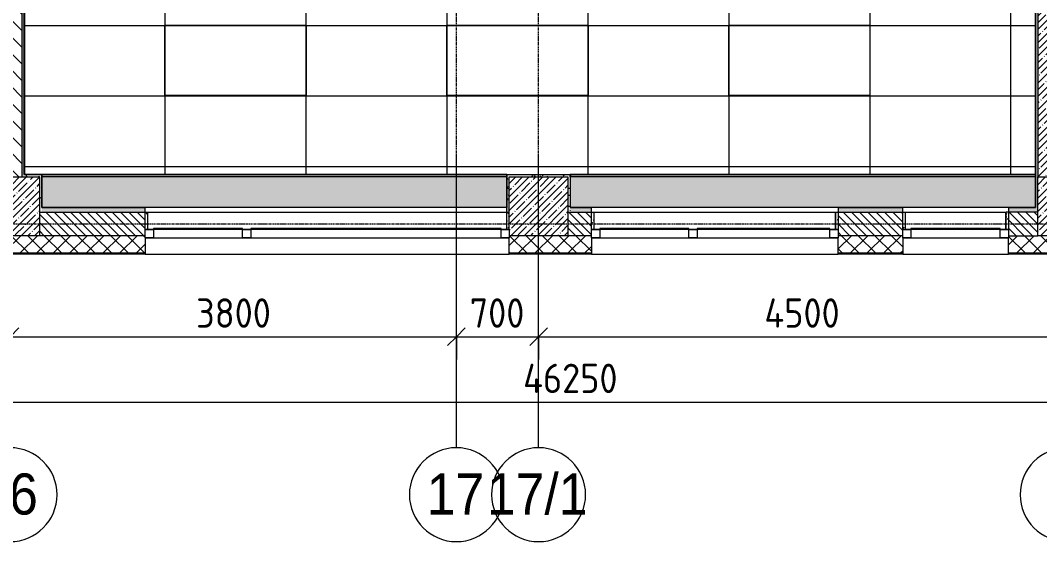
# Model space of a CAD drawing. Header units: millimetres. Extents: x 36059 to 234328, y -8553 to 29000.
# Drawn here: x 56748 to 65425, y -2706 to 1734 of the extents above; entities that cross this region are included whole.
import ezdxf

# ---------------------------------------------------------------- set-up
doc = ezdxf.new("R2010")
doc.units = ezdxf.units.MM
doc.linetypes.add('Осевая', pattern=[31.75, 6.35, -4.7625, 15.875, -4.7625])
for name, color, linetype, lineweight in [('A-ANNO-DIMS', 7, 'Continuous', 9), ('A-ANNO-DIMS-100', 7, 'Continuous', 9), ('A-CLNG-PATT', 7, 'Continuous', 9), ('A-GLAZ', 7, 'Continuous', 9), ('A-GLAZ-1', 7, 'Continuous', 13), ('A-WALL', 7, 'Continuous', 9), ('I-WALL', 7, 'Continuous', 9), ('S-COLS', 7, 'Continuous', 9), ('Оси', 7, 'Continuous', 9), ('Оси-1', 7, 'Continuous', 20), ('Оси-2', 7, 'Осевая', 9)]:
    doc.layers.add(name, color=color, linetype=linetype, lineweight=lineweight)
for name, color, linetype, lineweight, true_color in [('A-ANNO-NOTE', 1, 'Continuous', 9, 0xff0000), ('A-CLNG-1', 7, 'Continuous', 9, 0xeaeaea), ('A-WALL-1', 7, 'Continuous', 9, 0x3c3c3c), ('A-WALL-2', 7, 'Continuous', 9, 0x535353), ('A-WALL-FNSH-1', 7, 'Continuous', 9, 0x3c3c3c), ('I-WALL-1', 7, 'Continuous', 9, 0x535353), ('S-COLS-1', 9, 'Continuous', 9, 0x808080), ('S-COLS-2', 7, 'Continuous', 9, 0x3c3c3c)]:
    doc.layers.add(name, color=color, linetype=linetype, lineweight=lineweight, true_color=true_color)
doc.layers.add('A-CLNG-PATT-1', color=7, linetype='Continuous', lineweight=9, transparency=1)
doc.styles.add('Arial', font='arial.ttf', dxfattribs={"width": 0.9, "height": 350})
doc.styles.add('ISOCPEUR', font='isocpeur.ttf', dxfattribs={"width": 0.9, "height": 250})
doc.dimstyles.new('ISO-2_5_0_9К_БОЛЬШОЙ', dxfattribs={"dimscale": 304.8, "dimtxt": 248.995294, "dimasz": 0.492126, "dimexe": 0.393701, "dimexo": 0.984252, "dimgap": 0, "dimtad": 1, "dimdec": 0, "dimrnd": 10, "dimzin": 0, "dimdsep": 46, "dimtxsty": 'ISOCPEUR', "dimblk1": 'OBLIQUE', "dimblk2": 'OBLIQUE', "dimsah": 1, "dimcen": 0.09, "dimdle": 0.393701, "dimazin": 0, "dimtfac": 1, "dimtdec": 4, "dimtix": 1, "dimtmove": 0, "dimatfit": 3, "dimfxl": 1, "dimtvp": 1, "dimtolj": 1, "dimtzin": 0, "dimarcsym": 2})
pattern_1 = [(0, (0, 0), (121.92, 30.48), [10.058, -81.382, 10.058, -81.382, -487.68]), (0, (0, 0), (121.92, 30.48), [-182.88, 10.058, -172.822, 10.058, -81.382, -213.36]), (0, (0, 0), (121.92, 30.48), [-457.2, 10.058, -50.902, 10.058, -142.342]), (120, (45.72, 15.24), (-87.356454, 90.345817), [10.058, -81.382, 10.058, -81.382, -487.68]), (120, (45.72, 15.24), (-87.356454, 90.345817), [-182.88, 10.058, -172.822, 10.058, -81.382, -213.36]), (120, (45.72, 15.24), (-87.356454, 90.345817), [-457.2, 10.058, -50.902, 10.058, -142.342]), (240, (60.96, 76.2), (-34.563546, -120.825817), [10.058, -81.382, 10.058, -81.382, -487.68]), (240, (60.96, 76.2), (-34.563546, -120.825817), [-182.88, 10.058, -172.822, 10.058, -81.382, -213.36]), (240, (60.96, 76.2), (-34.563546, -120.825817), [-457.2, 10.058, -50.902, 10.058, -142.342])]

# ---------------------------------------------------------------- blocks, each defined once
blk = doc.blocks.new('BSC_Колонна _Прямоугольная - 500х500-V9-Сводный план потолка 3 этажа в осях 12-23')
at = {"layer": 'S-COLS-1'}
h = blk.add_hatch(dxfattribs=at)
h.set_pattern_fill('FP_10', color=256, style=0, pattern_type=2)
h.set_pattern_definition([(45, (-61160, -150), (-57.02463, 57.02463), []), (45, (-61102.975, -150), (-57.02463, 57.02463), [100.806, -20.161, 3.353, -16.808])])
h.paths.add_polyline_path([(-250, -250), (250, -250), (250, 250), (-250, 250), (-250, -198)])
at = {"layer": 'S-COLS-2'}
for p, q in [((-250, 250), (250, 250)), ((-250, -198), (-250, 250)), ((250, 250), (250, -250)), ((250, -250), (-250, -250))]:
    blk.add_line(p, q, dxfattribs=at)
blk = doc.blocks.new('BSC_Колонна _Прямоугольная - 500х500-V10-Сводный план потолка 3 этажа в осях 12-23')
at = {"layer": 'S-COLS-1'}
h = blk.add_hatch(dxfattribs=at)
h.set_pattern_fill('FP_11', color=256, style=0, pattern_type=2)
h.set_pattern_definition([(45, (-65660, -150), (-57.02463, 57.02463), []), (45, (-65602.975, -150), (-57.02463, 57.02463), [100.806, -20.161, 3.353, -16.808])])
h.paths.add_polyline_path([(-250, -250), (250, -250), (250, 250), (-250, 250), (-250, 71.9)])
at = {"layer": 'S-COLS-2'}
for p, q in [((-250, 250), (250, 250)), ((-250, -250), (-250, 250)), ((250, 250), (250, -250)), ((250, -250), (-250, -250))]:
    blk.add_line(p, q, dxfattribs=at)
blk = doc.blocks.new('BSC_Колонна _Прямоугольная - 500х500-V16-Сводный план потолка 3 этажа в осях 12-23')
at = {"layer": 'S-COLS-1'}
h = blk.add_hatch(dxfattribs=at)
h.set_pattern_fill('FP_25', color=256, style=0, pattern_type=2)
h.set_pattern_definition([(45, (-56660, -150), (-57.02463, 57.02463), []), (45, (-56602.975, -150), (-57.02463, 57.02463), [100.806, -20.161, 3.353, -16.808])])
h.paths.add_polyline_path([(-250, -250), (250, -250), (250, 250), (-250, 250), (-250, -198)])
at = {"layer": 'S-COLS-2'}
for p, q in [((-250, 250), (250, 250)), ((-250, -198), (-250, 250)), ((250, 250), (250, -250)), ((250, -250), (-250, -250))]:
    blk.add_line(p, q, dxfattribs=at)
blk = doc.blocks.new('120_Окно_СКБ_2Ст - 120_Окно_СКБ_2Ст 3100х2500 _мал_створка слева_ 2-22446355-Сводный план потолка 3 этажа в осях 12-23')
at = {"layer": 'A-GLAZ'}
for p, q in [((1550, -57), (-1550, -57)), ((-1550, -127), (1550, -127))]:
    blk.add_line(p, q, dxfattribs=at)
at = {"layer": 'A-GLAZ-1'}
for p, q in [((-1550, -127), (-1550, -57)), ((-1550, -57), (-1480, -57)), ((-1480, -57), (-1480, -127)), ((650, -127), (650, -57)), ((650, -57), (720, -57)), ((720, -57), (720, -127)), ((1480, -127), (1480, -57)), ((1480, -57), (1550, -57)), ((1550, -57), (1550, -127)), ((-1480, -127), (-1550, -127)), ((-1480, -127), (-1480, -137)), ((-1480, -137), (650, -137)), ((-1430, -137), (-1430, -127)), ((600, -137), (600, -127)), ((720, -127), (650, -127)), ((650, -137), (650, -127)), ((720, -127), (720, -137)), ((720, -137), (1480, -137)), ((770, -137), (770, -127)), ((1430, -137), (1430, -127)), ((1550, -127), (1480, -127)), ((1480, -137), (1480, -127))]:
    blk.add_line(p, q, dxfattribs=at)
blk = doc.blocks.new('120_Окно_СКБ_1Ст - 120_Окно_СКБ_1Ст 900х2500_h_-22445987-Сводный план потолка 3 этажа в осях 12-23')
at = {"layer": 'A-GLAZ'}
for p, q in [((450, -57), (-450, -57)), ((-450, -127), (450, -127))]:
    blk.add_line(p, q, dxfattribs=at)
at = {"layer": 'A-GLAZ-1'}
for p, q in [((-450, -127), (-450, -57)), ((-450, -57), (-380, -57)), ((-380, -57), (-380, -127)), ((380, -127), (380, -57)), ((380, -57), (450, -57)), ((450, -57), (450, -127)), ((-380, -127), (-450, -127)), ((-380, -127), (-380, -137)), ((-380, -137), (380, -137)), ((-330, -137), (-330, -127)), ((330, -137), (330, -127)), ((450, -127), (380, -127)), ((380, -137), (380, -127))]:
    blk.add_line(p, q, dxfattribs=at)
blk = doc.blocks.new('120_Окно_СКБ_2Ст - 120_Окно_СКБ_2Ст 2100х2400 _мал створка справа_-22446225-Сводный план потолка 3 этажа в осях 12-23')
at = {"layer": 'A-GLAZ'}
for p, q in [((1050, -57), (-1050, -57)), ((-1050, -127), (1050, -127))]:
    blk.add_line(p, q, dxfattribs=at)
at = {"layer": 'A-GLAZ-1'}
for p, q in [((-1050, -127), (-1050, -57)), ((-1050, -57), (-980, -57)), ((-980, -57), (-980, -127)), ((150, -127), (150, -57)), ((150, -57), (220, -57)), ((220, -57), (220, -127)), ((980, -127), (980, -57)), ((980, -57), (1050, -57)), ((1050, -57), (1050, -127)), ((-980, -127), (-1050, -127)), ((-980, -127), (-980, -137)), ((-980, -137), (150, -137)), ((-930, -137), (-930, -127)), ((100, -137), (100, -127)), ((220, -127), (150, -127)), ((150, -137), (150, -127)), ((220, -127), (220, -137)), ((220, -137), (980, -137)), ((270, -137), (270, -127)), ((930, -137), (930, -127)), ((1050, -127), (980, -127)), ((980, -137), (980, -127))]:
    blk.add_line(p, q, dxfattribs=at)
blk = doc.blocks.new('Ось сетки - D8-29747960-Сводный план потолка 3 этажа в осях 12-23')
at = {"layer": 'Оси-1'}
for start, end in [(360, 180), (180, 360)]:
    blk.add_arc((0, 0), 4, start, end, dxfattribs=at)
blk = doc.blocks.new('DIMBLOCK26-Сводный план потолка 3 этажа в осях 12-23')
at = {"layer": 'A-ANNO-DIMS-100'}
for p, q in [((38310, -1711.1), (38310, -1397.2)), ((84560, -1711.1), (84560, -1397.2)), ((38190, -1517.2), (84680, -1517.2)), ((38310, -1517.2), (38310, -1711.1)), ((84560, -1517.2), (84560, -1711.1))]:
    blk.add_line(p, q, dxfattribs=at)
at = {"layer": 'A-ANNO-DIMS-100', "lineweight": 20}
for p, q in [((38310, -1517.2), (38385, -1442.2)), ((84560, -1517.2), (84635, -1442.2)), ((38310, -1517.2), (38235, -1592.2)), ((84560, -1517.2), (84485, -1592.2))]:
    blk.add_line(p, q, dxfattribs=at)
at = {"layer": 'A-ANNO-DIMS-100', "color": 0, "insert": (61028, -1190.6), "char_height": 250, "width": 976.828, "attachment_point": 1, "line_spacing_factor": 1.149209, "style": 'ISOCPEUR'}
blk.add_mtext('46250', dxfattribs=at)
blk = doc.blocks.new('_Oblique')
at = {"color": 0, "linetype": 'ByBlock', "lineweight": -2}
blk.add_line((-0.5, -0.5), (0.5, 0.5), dxfattribs=at)
blk = doc.blocks.new('DIMBLOCK35-Сводный план потолка 3 этажа в осях 12-23')
at = {"layer": 'A-ANNO-DIMS-100'}
for p, q in [((56660, -1154.7), (56660, -840.7)), ((60460, -1154.7), (60460, -840.7)), ((56660, -960.7), (60460, -960.7)), ((56660, -960.7), (56660, -1154.7)), ((60460, -960.7), (60460, -1154.7))]:
    blk.add_line(p, q, dxfattribs=at)
at = {"layer": 'A-ANNO-DIMS-100', "lineweight": 20}
for p, q in [((56660, -960.7), (56735, -885.7)), ((60460, -960.7), (60535, -885.7)), ((56660, -960.7), (56585, -1035.7)), ((60460, -960.7), (60385, -1035.7))]:
    blk.add_line(p, q, dxfattribs=at)
at = {"layer": 'A-ANNO-DIMS-100', "color": 0, "insert": (58244, -634.1), "char_height": 250, "width": 758.478, "attachment_point": 1, "line_spacing_factor": 1.149209, "style": 'ISOCPEUR'}
blk.add_mtext('3800', dxfattribs=at)
blk = doc.blocks.new('DIMBLOCK36-Сводный план потолка 3 этажа в осях 12-23')
at = {"layer": 'A-ANNO-DIMS-100'}
for p, q in [((60460, -1154.7), (60460, -840.7)), ((61160, -1154.7), (61160, -840.7)), ((60460, -960.7), (61160, -960.7)), ((60460, -960.7), (60460, -1154.7)), ((61160, -960.7), (61160, -1154.7))]:
    blk.add_line(p, q, dxfattribs=at)
at = {"layer": 'A-ANNO-DIMS-100', "lineweight": 20}
for p, q in [((60460, -960.7), (60535, -885.7)), ((61160, -960.7), (61235, -885.7)), ((60460, -960.7), (60385, -1035.7)), ((61160, -960.7), (61085, -1035.7))]:
    blk.add_line(p, q, dxfattribs=at)
at = {"layer": 'A-ANNO-DIMS-100', "color": 0, "insert": (60573, -634.1), "char_height": 250, "width": 568.858, "attachment_point": 1, "line_spacing_factor": 1.149209, "style": 'ISOCPEUR'}
blk.add_mtext('700', dxfattribs=at)
blk = doc.blocks.new('DIMBLOCK37-Сводный план потолка 3 этажа в осях 12-23')
at = {"layer": 'A-ANNO-DIMS-100'}
for p, q in [((61160, -1154.7), (61160, -840.7)), ((65660, -1154.7), (65660, -840.7)), ((61160, -960.7), (65660, -960.7)), ((61160, -960.7), (61160, -1154.7)), ((65660, -960.7), (65660, -1154.7))]:
    blk.add_line(p, q, dxfattribs=at)
at = {"layer": 'A-ANNO-DIMS-100', "lineweight": 20}
for p, q in [((61160, -960.7), (61235, -885.7)), ((65660, -960.7), (65735, -885.7)), ((61160, -960.7), (61085, -1035.7)), ((65660, -960.7), (65585, -1035.7))]:
    blk.add_line(p, q, dxfattribs=at)
at = {"layer": 'A-ANNO-DIMS-100', "color": 0, "insert": (63082, -634.1), "char_height": 250, "width": 787.208, "attachment_point": 1, "line_spacing_factor": 1.149209, "style": 'ISOCPEUR'}
blk.add_mtext('4500', dxfattribs=at)

msp = doc.modelspace()

# ---------------------------------------------------------------- hatches: boundary and pattern name
at = {"layer": 'A-CLNG-PATT'}
h = msp.add_hatch(dxfattribs=at)
h.set_pattern_fill('FP_68', color=256, style=0, pattern_type=2)
h.set_pattern_definition([(180, (57981, 4690), (-7e-14, -600), []), (270, (57981, 4690), (1200, 7e-14), [])])
h.paths.add_polyline_path([(65387, 420), (65390, 421), (65390, 7050), (64210, 7050), (64209, 7660), (63406.2, 7659), (63406.2, 7652), (62218, 7652), (62218, 7050), (60890, 7050), (60889, 7680), (56930, 7679), (56930, 7380), (56780.7, 7379), (56781.7, 420), (65372.9, 420)])
h.paths.add_polyline_path([(63013.1, 1094.1), (62778.6, 1094.1), (62778.6, 1694.1), (63978.6, 1694.1), (63978.6, 1094.1)])
h.paths.add_polyline_path([(61557.2, 1094.1), (60378.6, 1094.1), (60378.6, 1694.1), (61578.6, 1694.1), (61578.6, 1094.1)])
h.paths.add_polyline_path([(57978.6, 1094.1), (57978.6, 1694.1), (59178.6, 1694.1), (59178.6, 1094.1), (58645.4, 1094.1)])
h.paths.add_polyline_path([(63978.6, 3494.1), (62778.6, 3494.1), (62778.6, 4094.1), (63978.6, 4094.1)])
h.paths.add_polyline_path([(60378.6, 3494.1), (60378.6, 4094.1), (61578.6, 4094.1), (61578.6, 3494.1), (61557.2, 3494.1)])
h.paths.add_polyline_path([(57978.6, 3494.1), (57978.6, 4094.1), (59178.6, 4094.1), (59178.6, 3494.1), (58645.4, 3494.1)])
h.paths.add_polyline_path([(62778.6, 5894.1), (62778.6, 6494.1), (63978.6, 6494.1), (63978.6, 5894.1)])
h.paths.add_polyline_path([(61557.2, 5894.1), (60378.6, 5894.1), (60378.6, 6494.1), (61578.6, 6494.1), (61578.6, 5894.1)])
h.paths.add_polyline_path([(57978.6, 5894.1), (57978.6, 6494.1), (59178.6, 6494.1), (59178.6, 5894.1), (58645.4, 5894.1)])
at = {"layer": 'A-CLNG-PATT-1'}
h = msp.add_hatch(color=256, dxfattribs=at)
h.paths.add_polyline_path([(63013.1, 141), (65387, 141), (65387, 421), (61430, 420), (61430, 141), (61557.2, 141)])
h.paths.add_polyline_path([(60888, 141), (60888, 421), (56930, 420), (56930, 141), (60101.3, 141)])
at = {"layer": 'A-WALL'}
h = msp.add_hatch(dxfattribs=at)
h.set_pattern_fill('FP_19', color=256, style=0, pattern_type=2)
h.set_pattern_definition([(135, (0, 0), (-35.35534, -35.35534), [])])
h.paths.add_polyline_path([(65410, -100), (65410, 100), (65160, 100), (65160, -100)])
h.paths.add_polyline_path([(64260, -100), (64260, 100), (63710, 100), (63710, -100)])
h.paths.add_polyline_path([(61410, -100), (61610, -100), (61610, 100), (61410, 100), (61410, -48)])
h.paths.add_polyline_path([(57810, -100), (57810, 100), (56910, 100), (56910, -100), (57189.6, -100)])
h.paths.add_polyline_path([(55510, -100), (55510, 100), (54760, 100), (54760, -100)])
h.paths.add_polyline_path([(52660, -100), (52660, 100), (52410, 100), (52410, -100)])
h.paths.add_polyline_path([(50260, -100), (51010, -100), (51010, 100), (50260, 100), (50260, -48)])
h.paths.add_polyline_path([(48160, -100), (48160, 100), (47910, 100), (47910, -100)])
h.paths.add_polyline_path([(44310, -100), (44310, 100), (43410, 100), (43410, -100), (44086.7, -100)])
h.paths.add_polyline_path([(42910, -100), (42910, 100), (42660, 100), (42660, -100)])
h.paths.add_polyline_path([(41760, -100), (41760, 100), (41140, 100), (41140, -100), (41175, -100)])
h = msp.add_hatch(dxfattribs=at)
h.set_pattern_fill('FP_20', color=256, style=0, pattern_type=2)
h.set_pattern_definition([(45, (0, 0), (-70.71068, 70.71068), []), (135, (0, 0), (-70.71068, -70.71068), [])])
h.paths.add_polyline_path([(75700, -250), (75700, -100), (71560, -100), (71560, -250), (74660, -250)])
h.paths.add_polyline_path([(70292.4, -250), (70660, -250), (70660, -100), (67060, -100), (67060, -250), (68836.5, -250)])
h.paths.add_polyline_path([(66160, -250), (66160, -100), (65160, -100), (65160, -250), (65924.8, -250)])
h.paths.add_polyline_path([(64260, -250), (64260, -100), (63710, -100), (63710, -250)])
h.paths.add_polyline_path([(61557.2, -250), (61610, -250), (61610, -100), (60910, -100), (60910, -250)])
h.paths.add_polyline_path([(57810, -250), (57810, -100), (56627.1, -100), (56627.1, -250), (57189.6, -250)])
at = {"layer": 'I-WALL'}
h = msp.add_hatch(dxfattribs=at)
h.set_pattern_fill('FP_21', color=256, style=0, pattern_type=2)
h.set_pattern_definition([(135, (0, 0), (-70.71068, -70.71068), [])])
h.paths.add_polyline_path([(56760.7, 400), (56760.7, 7400), (56560.7, 7400), (56560.7, 400)])
h = msp.add_hatch(dxfattribs=at)
h.set_pattern_fill('FP_65', color=256, style=0, pattern_type=2)
h.set_pattern_definition(pattern_1)
h.paths.add_polyline_path([(56780.7, 400), (56780.7, 7380), (56760.7, 7380), (56760.7, 400)])
h = msp.add_hatch(dxfattribs=at)
h.set_pattern_fill('FP_17', color=256, style=0, pattern_type=2)
h.set_pattern_definition([(45, (0, 0), (-57.02463, 57.02463), []), (45, (57.025, 0), (-57.02463, 57.02463), [100.806, -20.161, 3.353, -16.808])])
h.paths.add_polyline_path([(65410, 400), (65630, 400), (65630, 7400), (65410, 7400), (65410, 1116.3)])
h = msp.add_hatch(dxfattribs=at)
h.set_pattern_fill('FP_65', color=256, style=0, pattern_type=2)
h.set_pattern_definition(pattern_1)
h.paths.add_polyline_path([(65410, 140), (65410, 7070), (65390, 7070), (65390, 140)])
h = msp.add_hatch(dxfattribs=at)
h.set_pattern_fill('FP_65', color=256, style=0, pattern_type=2)
h.set_pattern_definition(pattern_1)
h.paths.add_polyline_path([(56930, 400), (56930, 420), (56780.7, 420), (56780.7, 400), (56910, 400)])
h = msp.add_hatch(dxfattribs=at)
h.set_pattern_fill('FP_65', color=256, style=0, pattern_type=2)
h.set_pattern_definition(pattern_1)
h.paths.add_polyline_path([(56910, 100), (56930, 100), (56930, 400), (56910, 400), (56910, 221.9)])
h = msp.add_hatch(dxfattribs=at)
h.set_pattern_fill('FP_65', color=256, style=0, pattern_type=2)
h.set_pattern_definition(pattern_1)
h.paths.add_polyline_path([(60890, 140), (60910, 140), (60910, 420), (60890, 420), (60890, 221.9)])
h = msp.add_hatch(dxfattribs=at)
h.set_pattern_fill('FP_65', color=256, style=0, pattern_type=2)
h.set_pattern_definition(pattern_1)
h.paths.add_polyline_path([(61430, 400), (61430, 420), (60910, 420), (60910, 400), (61410, 400)])
h = msp.add_hatch(dxfattribs=at)
h.set_pattern_fill('FP_65', color=256, style=0, pattern_type=2)
h.set_pattern_definition(pattern_1)
h.paths.add_polyline_path([(61410, 100), (61430, 100), (61430, 400), (61410, 400), (61410, 221.9)])
h = msp.add_hatch(dxfattribs=at)
h.set_pattern_fill('FP_65', color=256, style=0, pattern_type=2)
h.set_pattern_definition(pattern_1)
h.paths.add_polyline_path([(60889, 100), (60910, 100), (60910, 140), (60889, 140)])
h.paths.add_polyline_path([(57189.6, 100), (57810, 100), (57810, 140), (56930, 140), (56930, 100)])
h = msp.add_hatch(dxfattribs=at)
h.set_pattern_fill('FP_65', color=256, style=0, pattern_type=2)
h.set_pattern_definition(pattern_1)
h.paths.add_polyline_path([(57830, -48), (57830, 100), (57810, 100), (57810, -48)])
h = msp.add_hatch(dxfattribs=at)
h.set_pattern_fill('FP_65', color=256, style=0, pattern_type=2)
h.set_pattern_definition(pattern_1)
h.paths.add_polyline_path([(60890, -48), (60910, -48), (60910, 100), (60890, 100)])
h = msp.add_hatch(dxfattribs=at)
h.set_pattern_fill('FP_65', color=256, style=0, pattern_type=2)
h.set_pattern_definition(pattern_1)
h.paths.add_polyline_path([(65410, 100), (65410, 140), (65160, 140), (65160, 100)])
h.paths.add_polyline_path([(64260, 100), (64260, 140), (63710, 140), (63710, 100)])
h.paths.add_polyline_path([(61557.2, 100), (61610, 100), (61610, 140), (61430, 140), (61430, 100)])
h = msp.add_hatch(dxfattribs=at)
h.set_pattern_fill('FP_65', color=256, style=0, pattern_type=2)
h.set_pattern_definition(pattern_1)
h.paths.add_polyline_path([(61630, -48), (61630, 100), (61610, 100), (61610, -48)])
h = msp.add_hatch(dxfattribs=at)
h.set_pattern_fill('FP_65', color=256, style=0, pattern_type=2)
h.set_pattern_definition(pattern_1)
h.paths.add_polyline_path([(63710, -48), (63710, 100), (63690, 100), (63690, -48)])
h = msp.add_hatch(dxfattribs=at)
h.set_pattern_fill('FP_65', color=256, style=0, pattern_type=2)
h.set_pattern_definition(pattern_1)
h.paths.add_polyline_path([(64280, -48), (64280, 100), (64260, 100), (64260, -48)])
h = msp.add_hatch(dxfattribs=at)
h.set_pattern_fill('FP_65', color=256, style=0, pattern_type=2)
h.set_pattern_definition(pattern_1)
h.paths.add_polyline_path([(65160, -48), (65160, 100), (65140, 100), (65140, -48)])

# ---------------------------------------------------------------- linework, layer by layer
at = {"layer": 'A-ANNO-NOTE'}
for p, q in [((57981, 1090), (57981, 1690)), ((57981, 1690), (59181, 1690)), ((59181, 1690), (59181, 1090)), ((60381, 1090), (60381, 1690)), ((60381, 1690), (61581, 1690)), ((61581, 1690), (61581, 1090)), ((62781, 1090), (62781, 1690)), ((62781, 1690), (63981, 1690)), ((63981, 1690), (63981, 1090)), ((59181, 1090), (57981, 1090)), ((61581, 1090), (60381, 1090)), ((63981, 1090), (62781, 1090))]:
    msp.add_line(p, q, dxfattribs=at)
at = {"layer": 'A-CLNG-1'}
for p, q in [((57978.6, 1094.1), (57978.6, 1694.1)), ((57978.6, 1694.1), (59178.6, 1694.1)), ((59178.6, 1694.1), (59178.6, 1094.1)), ((60378.6, 1094.1), (60378.6, 1694.1)), ((60378.6, 1694.1), (61578.6, 1694.1)), ((61578.6, 1694.1), (61578.6, 1094.1)), ((62778.6, 1094.1), (62778.6, 1694.1)), ((62778.6, 1694.1), (63978.6, 1694.1)), ((63978.6, 1694.1), (63978.6, 1094.1)), ((59178.6, 1094.1), (57978.6, 1094.1)), ((61578.6, 1094.1), (60378.6, 1094.1)), ((63978.6, 1094.1), (62778.6, 1094.1)), ((60888, 421), (56929, 421)), ((56930, 420), (60890, 420)), ((60888, 421), (60888, 141)), ((65387, 421), (61429, 421)), ((61430, 420), (65390, 420)), ((65387, 421), (65387, 141)), ((60888, 141), (56930, 141)), ((65387, 141), (61430, 141))]:
    msp.add_line(p, q, dxfattribs=at)
at = {"layer": 'A-WALL'}
for p, q in [((56780.7, 420), (56780.7, 7380)), ((65410, 7380), (65410, 400)), ((65390, 7050), (65390, 140)), ((56930, 420), (56780.7, 420)), ((56930, 140), (56930, 420)), ((56910, 100), (57830, 100)), ((61410, 100), (61630, 100)), ((57810, -100), (56910, -100)), ((61610, -100), (61410, -100)), ((64260, -100), (63710, -100)), ((65160, -100), (65410, -100)), ((57810, -250), (56410, -250)), ((57810, -253), (56410, -253)), ((61610, -250), (60910, -250)), ((61610, -253), (60910, -253)), ((64260, -250), (63710, -250)), ((64260, -253), (63710, -253)), ((66160, -250), (65160, -250)), ((66160, -253), (65160, -253))]:
    msp.add_line(p, q, dxfattribs=at)
at = {"layer": 'A-WALL-1'}
for p, q in [((56760.7, 7400), (56760.7, 400)), ((60890, 420), (61430, 420)), ((60890, 140), (60890, 400)), ((61430, 400), (61430, 140)), ((56930, 140), (57810, 140)), ((57810, -48), (57810, 140)), ((57830, 100), (57830, -48)), ((60889, 100), (60889, 140)), ((60889, 140), (60890, 140)), ((60890, -48), (60890, 100)), ((60890, 100), (60910, 100)), ((61430, 140), (61610, 140)), ((61610, -48), (61610, 140)), ((61630, 100), (61630, -48)), ((63690, 100), (64280, 100)), ((63690, -48), (63690, 100)), ((63710, 140), (64260, 140)), ((63710, 140), (63710, -48)), ((64260, -48), (64260, 140)), ((64280, 100), (64280, -48)), ((65410, 100), (65140, 100)), ((65140, -48), (65140, 100)), ((65160, 140), (65390, 140)), ((65160, 140), (65160, -48)), ((57810, -118), (57810, -250)), ((60910, -250), (60910, -118)), ((61610, -118), (61610, -250)), ((63710, -250), (63710, -118)), ((64260, -118), (64260, -250)), ((65160, -250), (65160, -118))]:
    msp.add_line(p, q, dxfattribs=at)
at = {"layer": 'A-WALL-2'}
for p, q in [((57810, -258), (60910, -258)), ((61610, -258), (63710, -258)), ((64260, -258), (65160, -258))]:
    msp.add_line(p, q, dxfattribs=at)
at = {"layer": 'A-WALL-FNSH-1'}
for p, q in [((56781.7, 7379), (56781.7, 1428.4)), ((65389, 141), (65389, 7049)), ((56781.7, 1202.3), (56782.7, 1202.3)), ((56782.7, 1162.3), (56781.7, 1162.3)), ((56782.7, 421), (56929, 421)), ((56931, 421), (56931, 141)), ((60889, 400), (60889, 421)), ((60889, 421), (61429, 421)), ((60890, 400), (60889, 400)), ((60890, 420), (60890, 400)), ((61430, 400), (61430, 420)), ((61431, 400), (61430, 400)), ((61431, 421), (61431, 400)), ((57810, 141), (57810, 140)), ((57830, 100), (57831, 100)), ((57831, 100), (57831, -48)), ((60889, -48), (60889, 100)), ((60889, 100), (60890, 100)), ((61610, 141), (61610, 140)), ((61630, 100), (61631, 100)), ((61631, 100), (61631, -48)), ((63689, -48), (63689, 100)), ((63689, 100), (63690, 100)), ((63710, 140), (63710, 141)), ((64260, 141), (64260, 140)), ((64280, 100), (64281, 100)), ((64281, 100), (64281, -48)), ((65139, -48), (65139, 100)), ((65139, 100), (65140, 100)), ((65160, 140), (65160, 141)), ((65387, 141), (65389, 141)), ((57810, -258), (56410, -258)), ((57810, -250), (57810, -258)), ((60910, -258), (60910, -250)), ((61610, -258), (60910, -258)), ((61610, -250), (61610, -258)), ((63710, -258), (63710, -250)), ((64260, -258), (63710, -258)), ((64260, -250), (64260, -258)), ((65160, -258), (65160, -250)), ((66160, -258), (65160, -258))]:
    msp.add_line(p, q, dxfattribs=at)
at = {"layer": 'I-WALL-1'}
for p, q in [((56781.7, 1428.4), (56781.7, 421)), ((56782.7, 1428.4), (56781.7, 1428.4)), ((56782.7, 421), (56782.7, 1428.4)), ((56782.7, 1387.7), (56781.7, 1387.7)), ((56782.7, 916.5), (56781.7, 916.5)), ((56782.7, 884.2), (56781.7, 884.2)), ((56782.7, 725.9), (56781.7, 725.9)), ((56782.7, 692.3), (56781.7, 692.3)), ((56782.7, 421), (56781.7, 421)), ((60889, 400), (56930, 400)), ((65390, 400), (61431, 400)), ((60889, 140), (57810, 140)), ((57831, 100), (60889, 100)), ((60890, 141), (60888, 141)), ((63710, 140), (61610, 140)), ((61631, 100), (63689, 100)), ((65160, 140), (64260, 140)), ((64281, 100), (65139, 100))]:
    msp.add_line(p, q, dxfattribs=at)
at = {"layer": 'Оси'}
for p, q in [((60460, -1906.3), (60460, 593.7)), ((61160, -1906.3), (61160, 593.7))]:
    msp.add_line(p, q, dxfattribs=at)
at = {"layer": 'Оси-2'}
for p, q in [((60460, 593.7), (60460, 24898.1)), ((61160, 593.7), (61160, 24898.1)), ((39359.2, 0), (82200, 0))]:
    msp.add_line(p, q, dxfattribs=at)

# ---------------------------------------------------------------- block references
at = {"layer": 'A-GLAZ', "rotation": 180}
for name, p in [('120_Окно_СКБ_2Ст - 120_Окно_СКБ_2Ст 3100х2500 _мал_створка слева_ 2-22446355-Сводный план потолка 3 этажа в осях 12-23', (59360, -175)), ('120_Окно_СКБ_2Ст - 120_Окно_СКБ_2Ст 2100х2400 _мал створка справа_-22446225-Сводный план потолка 3 этажа в осях 12-23', (62660, -175)), ('120_Окно_СКБ_1Ст - 120_Окно_СКБ_1Ст 900х2500_h_-22445987-Сводный план потолка 3 этажа в осях 12-23', (64710, -175))]:
    msp.add_blockref(name, p, dxfattribs=at)
at = {"layer": 'S-COLS'}
for name, p in [('BSC_Колонна _Прямоугольная - 500х500-V16-Сводный план потолка 3 этажа в осях 12-23', (56660, 150)), ('BSC_Колонна _Прямоугольная - 500х500-V9-Сводный план потолка 3 этажа в осях 12-23', (61160, 150)), ('BSC_Колонна _Прямоугольная - 500х500-V10-Сводный план потолка 3 этажа в осях 12-23', (65660, 150))]:
    msp.add_blockref(name, p, dxfattribs=at)
at = {"layer": 'Оси-1', "xscale": 99.99999999999993, "yscale": 99.99999999999993, "zscale": 99.99999999999993}
for p in [(56660, -2306.3), (60460, -2306.3), (61160, -2306.3), (65660, -2306.3)]:
    msp.add_blockref('Ось сетки - D8-29747960-Сводный план потолка 3 этажа в осях 12-23', p, dxfattribs=at)

# ---------------------------------------------------------------- texts
at = {"layer": 'Оси', "char_height": 350, "attachment_point": 1, "style": 'Arial'}
for s, insert, width in [('16', (56407.4, -2125.6), 606.076), ('17', (60207.4, -2125.6), 606.076), ('17/1', (60719.7, -2125.6), 1060.633)]:
    msp.add_mtext(s, dxfattribs=dict(at, insert=insert, width=width))

# ---------------------------------------------------------------- dimensions: what is measured, and where the dimension line sits
at = {"layer": 'A-ANNO-DIMS'}
for base, p1, p2, override, picture, middle in [((60460, -960.7), (56660, -854.7), (60460, -854.7), {"dimpost": '<>', "dimfxl": 3800}, 'DIMBLOCK35-Сводный план потолка 3 этажа в осях 12-23', (58560, -835.7)), ((61160, -960.7), (60460, -854.7), (61160, -854.7), {"dimpost": '<>', "dimfxl": 700}, 'DIMBLOCK36-Сводный план потолка 3 этажа в осях 12-23', (60810, -835.7)), ((65660, -960.7), (61160, -854.7), (65660, -854.7), {"dimpost": '<>', "dimfxl": 4500}, 'DIMBLOCK37-Сводный план потолка 3 этажа в осях 12-23', (63410, -835.7)), ((84560, -1517.2), (38310, -1411.1), (84560, -1411.1), {"dimpost": '<>', "dimfxl": 46250}, 'DIMBLOCK26-Сводный план потолка 3 этажа в осях 12-23', (61435, -1392.2))]:
    dim = msp.add_linear_dim(base=base, p1=p1, p2=p2, dimstyle='ISO-2_5_0_9К_БОЛЬШОЙ', override=override, dxfattribs=at)
    dim.commit()
    dim.dimension.update_dxf_attribs({"geometry": picture, "text_midpoint": middle})

doc.saveas('drawing.dxf')
